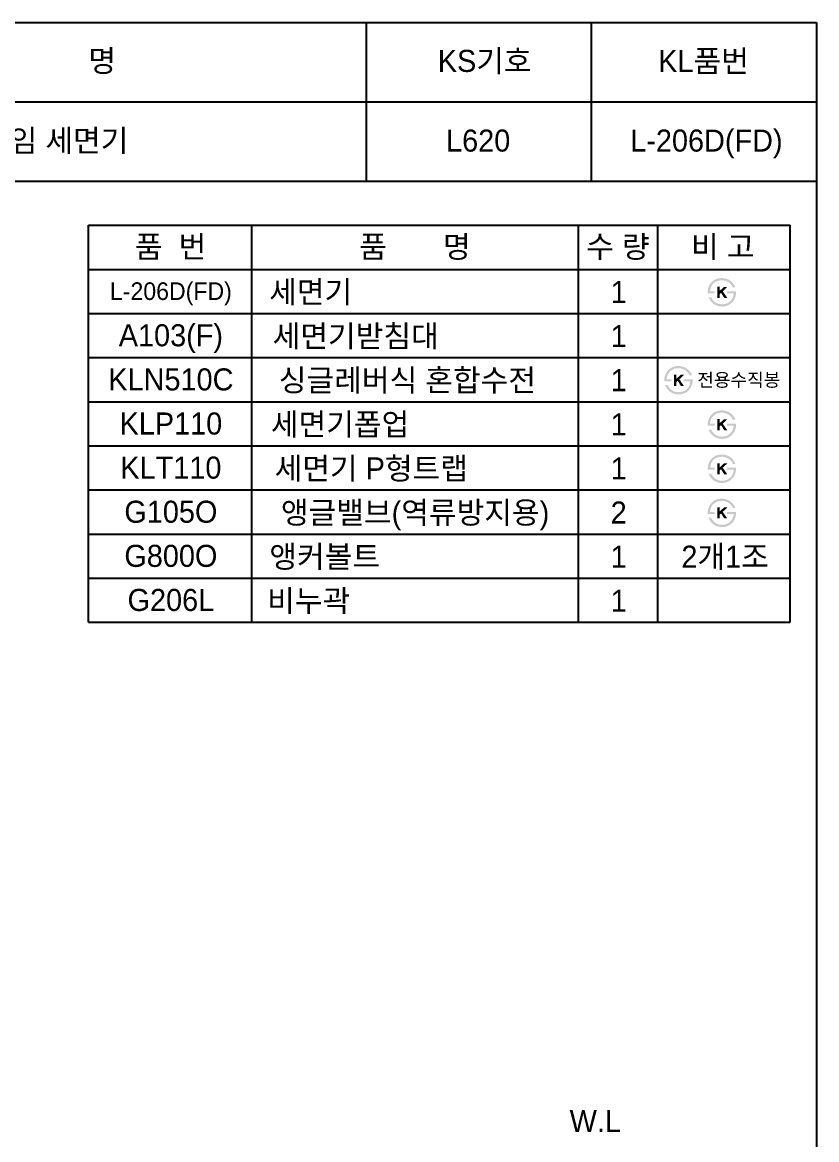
# Model space of a CAD drawing. Header units: millimetres. Extents: x 0 to 5831, y -67 to 2530.
# Drawn here: x 2931 to 3831, y 1264 to 2530 of the extents above; entities that cross this region are included whole.
import ezdxf
from ezdxf.enums import TextEntityAlignment as Align

# ---------------------------------------------------------------- set-up
doc = ezdxf.new("R2010")
doc.units = ezdxf.units.MM
doc.layers.add('TEXT', color=7, linetype='Continuous')
doc.layers.add('도각라인', color=255, linetype='Continuous')
doc.styles.add('타이틀', font='H2GTRM.TTF', dxfattribs={"height": 25})

msp = doc.modelspace()

# ---------------------------------------------------------------- hatches: boundary and pattern name
at = {"layer": 'TEXT'}
for points in [[(3707.6, 2222.8), (3707.6, 2223.2), (3707.6, 2223.6), (3707.6, 2224), (3707.6, 2224.4), (3707.6, 2224.8), (3707.6, 2225.2), (3707.6, 2225.6), (3707.7, 2226), (3707.7, 2226.4), (3707.8, 2226.8), (3707.8, 2227.2), (3707.9, 2227.6), (3708, 2228), (3708.1, 2228.4), (3708.2, 2228.8), (3708.3, 2229.1), (3708.4, 2229.5), (3708.6, 2229.9), (3708.7, 2230.3), (3708.8, 2230.6), (3709, 2231), (3709.2, 2231.4), (3709.3, 2231.7), (3709.5, 2232.1), (3709.7, 2232.4), (3709.9, 2232.7), (3710.1, 2233.1), (3710.3, 2233.4), (3710.5, 2233.7), (3710.7, 2234), (3711, 2234.3), (3711.5, 2234.9), (3711.8, 2235.2), (3712, 2235.5), (3712.3, 2235.8), (3712.6, 2236.1), (3712.9, 2236.4), (3713.2, 2236.6), (3713.5, 2236.9), (3713.8, 2237.1), (3714.2, 2237.4), (3714.5, 2237.6), (3714.8, 2237.8), (3715.2, 2238), (3715.5, 2238.2), (3715.9, 2238.4), (3716.3, 2238.6), (3716.7, 2238.7), (3717.1, 2238.9), (3717.5, 2239.1), (3717.9, 2239.2), (3718.3, 2239.4), (3718.8, 2239.5), (3719.2, 2239.6), (3719.6, 2239.7), (3720.1, 2239.8), (3720.6, 2239.9), (3721, 2239.9), (3721.5, 2240), (3722, 2240), (3722.4, 2240.1), (3722.9, 2240.1), (3723.4, 2240.1), (3724.2, 2240.1), (3724.6, 2240.1), (3724.9, 2240), (3725.3, 2240), (3725.7, 2240), (3726, 2239.9), (3726.4, 2239.9), (3726.7, 2239.8), (3727.1, 2239.7), (3727.4, 2239.7), (3727.8, 2239.6), (3728.1, 2239.5), (3728.4, 2239.4), (3728.8, 2239.3), (3729.1, 2239.2), (3729.4, 2239.1), (3729.7, 2239), (3730, 2238.9), (3730.4, 2238.7), (3730.7, 2238.6), (3731, 2238.5), (3731.3, 2238.3), (3731.6, 2238.2), (3731.9, 2238), (3732.1, 2237.8), (3732.4, 2237.7), (3732.7, 2237.5), (3733, 2237.3), (3733.3, 2237.1), (3733.5, 2236.9), (3733.8, 2236.7), (3734.2, 2236.4), (3734.6, 2236), (3735, 2235.6), (3735.4, 2235.2), (3735.8, 2234.8), (3736.1, 2234.4), (3736.5, 2234), (3736.8, 2233.6), (3737.1, 2233.1), (3737.4, 2232.6), (3737.7, 2232.2), (3738, 2231.7), (3738.3, 2231.1), (3738.5, 2230.6), (3738.8, 2230.1), (3739, 2229.5), (3739, 2229.5), (3735.9, 2229.5), (3735.9, 2229.5), (3735.8, 2229.7), (3735.8, 2229.9), (3735.7, 2230.1), (3735.6, 2230.2), (3735.6, 2230.4), (3735.5, 2230.6), (3735.4, 2230.7), (3735.3, 2230.9), (3735.2, 2231.1), (3735.1, 2231.2), (3735, 2231.4), (3734.9, 2231.6), (3734.8, 2231.7), (3734.7, 2231.9), (3734.6, 2232.1), (3734.5, 2232.2), (3734.3, 2232.4), (3734.2, 2232.6), (3734, 2232.9), (3733.7, 2233.2), (3733.4, 2233.5), (3733.1, 2233.8), (3732.7, 2234.1), (3732.4, 2234.4), (3732, 2234.7), (3731.8, 2234.9), (3731.6, 2235.1), (3731.3, 2235.2), (3731.1, 2235.4), (3730.9, 2235.5), (3730.6, 2235.7), (3730.4, 2235.8), (3730.1, 2236), (3729.9, 2236.1), (3729.6, 2236.2), (3729.4, 2236.4), (3729.1, 2236.5), (3728.9, 2236.6), (3728.6, 2236.7), (3728.4, 2236.8), (3728.1, 2236.9), (3727.9, 2237), (3727.6, 2237), (3727.3, 2237.1), (3727.1, 2237.2), (3726.8, 2237.3), (3726.5, 2237.3), (3726.2, 2237.4), (3726, 2237.4), (3725.7, 2237.5), (3725.4, 2237.5), (3725.1, 2237.5), (3724.9, 2237.6), (3724.6, 2237.6), (3724.3, 2237.6), (3724, 2237.6), (3723.7, 2237.6), (3723.4, 2237.6), (3723, 2237.6), (3722.7, 2237.6), (3722.3, 2237.5), (3722, 2237.5), (3721.7, 2237.5), (3721.3, 2237.4), (3721, 2237.4), (3720.7, 2237.3), (3720.4, 2237.3), (3720.1, 2237.2), (3719.8, 2237.1), (3719.5, 2237), (3719.2, 2237), (3718.9, 2236.9), (3718.6, 2236.8), (3718.3, 2236.7), (3718, 2236.5), (3717.7, 2236.4), (3717.5, 2236.3), (3717.2, 2236.2), (3716.9, 2236), (3716.6, 2235.9), (3716.4, 2235.7), (3716.1, 2235.6), (3715.9, 2235.4), (3715.6, 2235.2), (3715.4, 2235), (3715.1, 2234.9), (3714.9, 2234.7), (3714.7, 2234.5), (3714.4, 2234.3), (3714.2, 2234), (3714, 2233.8), (3713.7, 2233.6), (3713.5, 2233.4), (3713.3, 2233.1), (3713.1, 2232.9), (3712.9, 2232.6), (3712.8, 2232.4), (3712.6, 2232.1), (3712.4, 2231.9), (3712.2, 2231.6), (3712.1, 2231.4), (3711.9, 2231.1), (3711.8, 2230.8), (3711.6, 2230.5), (3711.5, 2230.3), (3711.4, 2230), (3711.3, 2229.7), (3711.2, 2229.4), (3711.1, 2229.1), (3711, 2228.8), (3710.9, 2228.5), (3710.8, 2228.2), (3710.7, 2227.8), (3710.6, 2227.5), (3710.6, 2227.2), (3710.5, 2226.9), (3710.5, 2226.5), (3710.4, 2226.2), (3710.4, 2225.8), (3710.4, 2225.5), (3710.3, 2225.1), (3710.3, 2225.1), (3715.5, 2225.1), (3715.5, 2225.1), (3715.5, 2225.1), (3715.5, 2222.8), (3715.5, 2222.8), (3715.5, 2222.8), (3707.6, 2222.8)], [(3721.3, 2225.8), (3726.1, 2230.2), (3730, 2230.2), (3724.6, 2225.2), (3729.7, 2217.7), (3726.3, 2217.7), (3722.7, 2223.4), (3721.3, 2222.2), (3721.3, 2217.7), (3718.4, 2217.7), (3718.4, 2230.3), (3721.3, 2230.3)], [(3739.8, 2225.1), (3739.8, 2224.7), (3739.8, 2224.3), (3739.7, 2223.8), (3739.7, 2223.4), (3739.7, 2223), (3739.6, 2222.5), (3739.6, 2222.1), (3739.5, 2221.7), (3739.5, 2221.3), (3739.4, 2220.9), (3739.3, 2220.4), (3739.2, 2220), (3739.1, 2219.6), (3739, 2219.2), (3738.8, 2218.8), (3738.7, 2218.4), (3738.6, 2218), (3738.4, 2217.6), (3738.3, 2217.3), (3738.1, 2216.9), (3737.9, 2216.5), (3737.7, 2216.2), (3737.6, 2215.8), (3737.4, 2215.5), (3737.2, 2215.1), (3736.9, 2214.8), (3736.7, 2214.5), (3736.5, 2214.2), (3736.3, 2213.8), (3736, 2213.5), (3735.8, 2213.2), (3735.5, 2212.9), (3735.2, 2212.6), (3735, 2212.4), (3734.7, 2212.1), (3734.4, 2211.8), (3734.1, 2211.6), (3733.8, 2211.3), (3733.5, 2211.1), (3733.2, 2210.8), (3732.9, 2210.6), (3732.6, 2210.4), (3732.2, 2210.2), (3731.9, 2210), (3731.6, 2209.8), (3731.2, 2209.6), (3730.9, 2209.4), (3730.5, 2209.3), (3730.2, 2209.1), (3729.8, 2209), (3729.4, 2208.8), (3729, 2208.7), (3728.7, 2208.6), (3728.3, 2208.5), (3727.9, 2208.4), (3727.5, 2208.3), (3727.1, 2208.2), (3726.7, 2208.1), (3726.3, 2208.1), (3725.9, 2208), (3725.5, 2208), (3725.1, 2208), (3724.7, 2207.9), (3724.3, 2207.9), (3723.6, 2207.9), (3723, 2208), (3722.3, 2208), (3721.7, 2208.1), (3721.1, 2208.2), (3720.8, 2208.2), (3720.5, 2208.3), (3720.2, 2208.3), (3719.9, 2208.4), (3719.6, 2208.5), (3719.3, 2208.6), (3719, 2208.6), (3718.7, 2208.7), (3718.4, 2208.8), (3718.1, 2208.9), (3717.8, 2209), (3717.6, 2209.1), (3717.3, 2209.2), (3717, 2209.4), (3716.7, 2209.5), (3716.5, 2209.6), (3716.2, 2209.7), (3715.9, 2209.9), (3715.7, 2210), (3715.4, 2210.2), (3715.2, 2210.3), (3714.6, 2210.7), (3714.4, 2210.8), (3714.1, 2211), (3713.9, 2211.2), (3713.6, 2211.4), (3713.4, 2211.6), (3713.1, 2211.8), (3712.9, 2212), (3712.6, 2212.2), (3712.4, 2212.5), (3712.2, 2212.7), (3712, 2212.9), (3711.8, 2213.1), (3711.5, 2213.4), (3711.3, 2213.6), (3711.1, 2213.9), (3710.9, 2214.1), (3710.7, 2214.4), (3710.6, 2214.6), (3710.4, 2214.9), (3710.2, 2215.2), (3710, 2215.5), (3709.8, 2215.7), (3709.7, 2216), (3709.5, 2216.3), (3709.4, 2216.6), (3709.2, 2216.9), (3709, 2217.2), (3708.8, 2217.8), (3708.5, 2218.5), (3708.5, 2218.5), (3711.4, 2218.5), (3711.4, 2218.5), (3711.7, 2218.1), (3711.9, 2217.6), (3712.1, 2217.2), (3712.4, 2216.9), (3712.6, 2216.5), (3712.9, 2216.1), (3713.1, 2215.8), (3713.4, 2215.4), (3713.7, 2215.1), (3714, 2214.8), (3714.2, 2214.5), (3714.5, 2214.2), (3714.8, 2213.9), (3715.1, 2213.6), (3715.4, 2213.3), (3715.7, 2213.1), (3715.9, 2212.9), (3716.2, 2212.7), (3716.4, 2212.6), (3716.6, 2212.4), (3716.9, 2212.3), (3717.1, 2212.1), (3717.4, 2212), (3717.6, 2211.9), (3717.8, 2211.7), (3718.1, 2211.6), (3718.4, 2211.5), (3718.6, 2211.4), (3718.9, 2211.3), (3719.1, 2211.2), (3719.4, 2211.1), (3719.7, 2211), (3719.9, 2211), (3720.2, 2210.9), (3720.5, 2210.8), (3720.8, 2210.8), (3721, 2210.7), (3721.3, 2210.7), (3721.6, 2210.6), (3721.9, 2210.6), (3722.2, 2210.6), (3722.5, 2210.5), (3722.8, 2210.5), (3723.1, 2210.5), (3723.4, 2210.5), (3723.7, 2210.5), (3724, 2210.5), (3724.9, 2210.5), (3725.1, 2210.6), (3725.4, 2210.6), (3725.7, 2210.6), (3726, 2210.6), (3726.2, 2210.7), (3726.5, 2210.7), (3726.7, 2210.8), (3727, 2210.8), (3727.3, 2210.9), (3727.5, 2210.9), (3727.8, 2211), (3728, 2211.1), (3728.3, 2211.2), (3728.5, 2211.2), (3728.8, 2211.3), (3729, 2211.4), (3729.3, 2211.5), (3729.5, 2211.6), (3729.8, 2211.8), (3730, 2211.9), (3730.2, 2212), (3730.5, 2212.1), (3730.7, 2212.3), (3730.9, 2212.4), (3731.2, 2212.6), (3731.4, 2212.7), (3731.6, 2212.9), (3731.9, 2213), (3732.1, 2213.2), (3732.3, 2213.4), (3732.6, 2213.6), (3732.8, 2213.8), (3733.1, 2214), (3733.3, 2214.3), (3733.5, 2214.5), (3733.7, 2214.8), (3734, 2215), (3734.2, 2215.3), (3734.4, 2215.5), (3734.5, 2215.8), (3734.7, 2216), (3734.9, 2216.3), (3735.1, 2216.6), (3735.2, 2216.9), (3735.4, 2217.2), (3735.5, 2217.4), (3735.7, 2217.7), (3735.8, 2218), (3736, 2218.3), (3736.1, 2218.7), (3736.2, 2219), (3736.3, 2219.3), (3736.4, 2219.6), (3736.5, 2220), (3736.6, 2220.3), (3736.6, 2220.6), (3736.7, 2221), (3736.8, 2221.3), (3736.8, 2221.7), (3736.9, 2222.1), (3736.9, 2222.4), (3737, 2222.8), (3737, 2222.8), (3729.5, 2222.8), (3729.5, 2222.8), (3729.5, 2222.8), (3729.5, 2225.1), (3729.5, 2225.1), (3729.5, 2225.1), (3739.8, 2225.1)], [(3658.4, 2123.1), (3658.4, 2123.5), (3658.4, 2123.9), (3658.4, 2124.3), (3658.4, 2124.7), (3658.4, 2125.1), (3658.4, 2125.5), (3658.5, 2125.9), (3658.5, 2126.3), (3658.6, 2126.7), (3658.6, 2127.1), (3658.7, 2127.5), (3658.8, 2127.9), (3658.9, 2128.3), (3658.9, 2128.7), (3659, 2129.1), (3659.2, 2129.5), (3659.3, 2129.8), (3659.4, 2130.2), (3659.5, 2130.6), (3659.7, 2131), (3659.8, 2131.3), (3660, 2131.7), (3660.2, 2132), (3660.4, 2132.4), (3660.5, 2132.7), (3660.7, 2133.1), (3660.9, 2133.4), (3661.1, 2133.7), (3661.4, 2134), (3661.6, 2134.3), (3661.8, 2134.6), (3662.3, 2135.3), (3662.6, 2135.6), (3662.9, 2135.9), (3663.2, 2136.1), (3663.5, 2136.4), (3663.8, 2136.7), (3664.1, 2137), (3664.4, 2137.2), (3664.7, 2137.4), (3665, 2137.7), (3665.3, 2137.9), (3665.7, 2138.1), (3666, 2138.3), (3666.4, 2138.5), (3666.7, 2138.7), (3667.1, 2138.9), (3667.5, 2139.1), (3667.9, 2139.2), (3668.3, 2139.4), (3668.8, 2139.5), (3669.2, 2139.7), (3669.6, 2139.8), (3670.1, 2139.9), (3670.5, 2140), (3670.9, 2140.1), (3671.4, 2140.2), (3671.9, 2140.3), (3672.3, 2140.3), (3672.8, 2140.4), (3673.3, 2140.4), (3673.8, 2140.4), (3674.3, 2140.4), (3675, 2140.4), (3675.4, 2140.4), (3675.8, 2140.4), (3676.2, 2140.3), (3676.5, 2140.3), (3676.9, 2140.2), (3677.2, 2140.2), (3677.6, 2140.1), (3677.9, 2140.1), (3678.3, 2140), (3678.6, 2139.9), (3679, 2139.8), (3679.3, 2139.7), (3679.6, 2139.6), (3679.9, 2139.5), (3680.3, 2139.4), (3680.6, 2139.3), (3680.9, 2139.2), (3681.2, 2139.1), (3681.5, 2138.9), (3681.8, 2138.8), (3682.1, 2138.6), (3682.4, 2138.5), (3682.7, 2138.3), (3683, 2138.2), (3683.3, 2138), (3683.6, 2137.8), (3683.8, 2137.6), (3684.1, 2137.4), (3684.4, 2137.2), (3684.6, 2137), (3685.1, 2136.7), (3685.5, 2136.3), (3685.9, 2135.9), (3686.2, 2135.6), (3686.6, 2135.2), (3687, 2134.7), (3687.3, 2134.3), (3687.7, 2133.9), (3688, 2133.4), (3688.3, 2133), (3688.6, 2132.5), (3688.9, 2132), (3689.1, 2131.5), (3689.4, 2130.9), (3689.6, 2130.4), (3689.9, 2129.9), (3689.9, 2129.9), (3686.8, 2129.9), (3686.8, 2129.9), (3686.7, 2130), (3686.6, 2130.2), (3686.6, 2130.4), (3686.5, 2130.5), (3686.4, 2130.7), (3686.3, 2130.9), (3686.2, 2131.1), (3686.2, 2131.2), (3686.1, 2131.4), (3686, 2131.6), (3685.9, 2131.7), (3685.8, 2131.9), (3685.7, 2132.1), (3685.6, 2132.2), (3685.4, 2132.4), (3685.3, 2132.6), (3685.2, 2132.7), (3685.1, 2132.9), (3684.8, 2133.2), (3684.5, 2133.5), (3684.2, 2133.8), (3683.9, 2134.1), (3683.6, 2134.4), (3683.2, 2134.7), (3682.9, 2135), (3682.7, 2135.2), (3682.4, 2135.4), (3682.2, 2135.5), (3682, 2135.7), (3681.7, 2135.9), (3681.5, 2136), (3681.2, 2136.2), (3681, 2136.3), (3680.7, 2136.4), (3680.5, 2136.6), (3680.2, 2136.7), (3680, 2136.8), (3679.7, 2136.9), (3679.5, 2137), (3679.2, 2137.1), (3679, 2137.2), (3678.7, 2137.3), (3678.4, 2137.4), (3678.2, 2137.4), (3677.9, 2137.5), (3677.6, 2137.6), (3677.4, 2137.6), (3677.1, 2137.7), (3676.8, 2137.7), (3676.5, 2137.8), (3676.3, 2137.8), (3676, 2137.8), (3675.7, 2137.9), (3675.4, 2137.9), (3675.1, 2137.9), (3674.8, 2137.9), (3674.6, 2137.9), (3674.2, 2137.9), (3673.9, 2137.9), (3673.5, 2137.9), (3673.2, 2137.9), (3672.9, 2137.8), (3672.5, 2137.8), (3672.2, 2137.8), (3671.9, 2137.7), (3671.6, 2137.7), (3671.2, 2137.6), (3670.9, 2137.5), (3670.6, 2137.4), (3670.3, 2137.4), (3670, 2137.3), (3669.7, 2137.2), (3669.4, 2137.1), (3669.1, 2137), (3668.9, 2136.9), (3668.6, 2136.7), (3668.3, 2136.6), (3668, 2136.5), (3667.8, 2136.3), (3667.5, 2136.2), (3667.2, 2136), (3667, 2135.9), (3666.7, 2135.7), (3666.5, 2135.5), (3666.2, 2135.4), (3666, 2135.2), (3665.7, 2135), (3665.5, 2134.8), (3665.3, 2134.6), (3665, 2134.4), (3664.8, 2134.1), (3664.6, 2133.9), (3664.4, 2133.7), (3664.2, 2133.4), (3664, 2133.2), (3663.8, 2133), (3663.6, 2132.7), (3663.4, 2132.5), (3663.3, 2132.2), (3663.1, 2131.9), (3662.9, 2131.7), (3662.8, 2131.4), (3662.6, 2131.1), (3662.5, 2130.9), (3662.4, 2130.6), (3662.2, 2130.3), (3662.1, 2130), (3662, 2129.7), (3661.9, 2129.4), (3661.8, 2129.1), (3661.7, 2128.8), (3661.6, 2128.5), (3661.6, 2128.2), (3661.5, 2127.8), (3661.4, 2127.5), (3661.4, 2127.2), (3661.3, 2126.8), (3661.3, 2126.5), (3661.2, 2126.2), (3661.2, 2125.8), (3661.2, 2125.5), (3661.2, 2125.5), (3666.4, 2125.5), (3666.4, 2125.5), (3666.4, 2125.5), (3666.4, 2123.1), (3666.4, 2123.1), (3666.4, 2123.1), (3658.4, 2123.1)], [(3672.2, 2126.1), (3677, 2130.5), (3680.9, 2130.5), (3675.5, 2125.5), (3680.5, 2118), (3677.1, 2118), (3673.6, 2123.7), (3672.2, 2122.5), (3672.2, 2118), (3669.2, 2118), (3669.2, 2130.6), (3672.2, 2130.6)], [(3690.6, 2125.5), (3690.6, 2125), (3690.6, 2124.6), (3690.6, 2124.1), (3690.6, 2123.7), (3690.5, 2123.3), (3690.5, 2122.9), (3690.4, 2122.4), (3690.4, 2122), (3690.3, 2121.6), (3690.2, 2121.2), (3690.1, 2120.8), (3690, 2120.4), (3689.9, 2119.9), (3689.8, 2119.5), (3689.7, 2119.1), (3689.6, 2118.7), (3689.4, 2118.3), (3689.3, 2118), (3689.1, 2117.6), (3688.9, 2117.2), (3688.8, 2116.9), (3688.6, 2116.5), (3688.4, 2116.2), (3688.2, 2115.8), (3688, 2115.5), (3687.8, 2115.1), (3687.6, 2114.8), (3687.4, 2114.5), (3687.1, 2114.2), (3686.9, 2113.9), (3686.6, 2113.6), (3686.4, 2113.3), (3686.1, 2113), (3685.8, 2112.7), (3685.5, 2112.4), (3685.3, 2112.1), (3685, 2111.9), (3684.7, 2111.6), (3684.4, 2111.4), (3684.1, 2111.2), (3683.7, 2110.9), (3683.4, 2110.7), (3683.1, 2110.5), (3682.8, 2110.3), (3682.4, 2110.1), (3682.1, 2109.9), (3681.7, 2109.8), (3681.4, 2109.6), (3681, 2109.4), (3680.6, 2109.3), (3680.3, 2109.1), (3679.9, 2109), (3679.5, 2108.9), (3679.1, 2108.8), (3678.8, 2108.7), (3678.4, 2108.6), (3678, 2108.5), (3677.6, 2108.4), (3677.2, 2108.4), (3676.8, 2108.3), (3676.4, 2108.3), (3676, 2108.3), (3675.6, 2108.3), (3675.2, 2108.3), (3674.5, 2108.3), (3673.8, 2108.3), (3673.2, 2108.3), (3672.6, 2108.4), (3671.9, 2108.5), (3671.6, 2108.5), (3671.3, 2108.6), (3671, 2108.7), (3670.7, 2108.7), (3670.4, 2108.8), (3670.1, 2108.9), (3669.8, 2109), (3669.5, 2109), (3669.3, 2109.1), (3669, 2109.2), (3668.7, 2109.3), (3668.4, 2109.4), (3668.1, 2109.6), (3667.9, 2109.7), (3667.6, 2109.8), (3667.3, 2109.9), (3667, 2110.1), (3666.8, 2110.2), (3666.5, 2110.4), (3666.3, 2110.5), (3666, 2110.7), (3665.5, 2111), (3665.2, 2111.2), (3665, 2111.4), (3664.7, 2111.5), (3664.5, 2111.7), (3664.2, 2111.9), (3664, 2112.1), (3663.7, 2112.3), (3663.5, 2112.6), (3663.3, 2112.8), (3663, 2113), (3662.8, 2113.2), (3662.6, 2113.5), (3662.4, 2113.7), (3662.2, 2113.9), (3662, 2114.2), (3661.8, 2114.4), (3661.6, 2114.7), (3661.4, 2115), (3661.2, 2115.2), (3661, 2115.5), (3660.9, 2115.8), (3660.7, 2116.1), (3660.5, 2116.3), (3660.4, 2116.6), (3660.2, 2116.9), (3660, 2117.2), (3659.9, 2117.5), (3659.6, 2118.2), (3659.3, 2118.8), (3659.3, 2118.8), (3662.3, 2118.8), (3662.3, 2118.8), (3662.5, 2118.4), (3662.8, 2118), (3663, 2117.6), (3663.2, 2117.2), (3663.5, 2116.8), (3663.7, 2116.4), (3664, 2116.1), (3664.3, 2115.7), (3664.5, 2115.4), (3664.8, 2115.1), (3665.1, 2114.8), (3665.4, 2114.5), (3665.7, 2114.2), (3666, 2113.9), (3666.3, 2113.7), (3666.6, 2113.4), (3666.8, 2113.2), (3667, 2113.1), (3667.2, 2112.9), (3667.5, 2112.7), (3667.7, 2112.6), (3668, 2112.5), (3668.2, 2112.3), (3668.4, 2112.2), (3668.7, 2112.1), (3668.9, 2111.9), (3669.2, 2111.8), (3669.5, 2111.7), (3669.7, 2111.6), (3670, 2111.5), (3670.2, 2111.4), (3670.5, 2111.4), (3670.8, 2111.3), (3671.1, 2111.2), (3671.3, 2111.1), (3671.6, 2111.1), (3671.9, 2111), (3672.2, 2111), (3672.5, 2110.9), (3672.8, 2110.9), (3673.1, 2110.9), (3673.3, 2110.9), (3673.6, 2110.8), (3673.9, 2110.8), (3674.2, 2110.8), (3674.6, 2110.8), (3674.9, 2110.8), (3675.7, 2110.9), (3676, 2110.9), (3676.3, 2110.9), (3676.5, 2110.9), (3676.8, 2111), (3677.1, 2111), (3677.3, 2111), (3677.6, 2111.1), (3677.9, 2111.1), (3678.1, 2111.2), (3678.4, 2111.3), (3678.6, 2111.3), (3678.9, 2111.4), (3679.1, 2111.5), (3679.4, 2111.6), (3679.6, 2111.7), (3679.9, 2111.8), (3680.1, 2111.9), (3680.4, 2112), (3680.6, 2112.1), (3680.9, 2112.2), (3681.1, 2112.3), (3681.3, 2112.5), (3681.6, 2112.6), (3681.8, 2112.7), (3682, 2112.9), (3682.3, 2113), (3682.5, 2113.2), (3682.7, 2113.4), (3682.9, 2113.5), (3683.2, 2113.7), (3683.4, 2113.9), (3683.7, 2114.1), (3683.9, 2114.4), (3684.1, 2114.6), (3684.4, 2114.8), (3684.6, 2115.1), (3684.8, 2115.3), (3685, 2115.6), (3685.2, 2115.8), (3685.4, 2116.1), (3685.6, 2116.4), (3685.8, 2116.6), (3685.9, 2116.9), (3686.1, 2117.2), (3686.2, 2117.5), (3686.4, 2117.8), (3686.5, 2118.1), (3686.7, 2118.4), (3686.8, 2118.7), (3686.9, 2119), (3687, 2119.3), (3687.1, 2119.6), (3687.2, 2119.9), (3687.3, 2120.3), (3687.4, 2120.6), (3687.5, 2121), (3687.6, 2121.3), (3687.6, 2121.7), (3687.7, 2122), (3687.7, 2122.4), (3687.8, 2122.7), (3687.8, 2123.1), (3687.8, 2123.1), (3680.4, 2123.1), (3680.4, 2123.1), (3680.4, 2123.1), (3680.4, 2125.5), (3680.4, 2125.5), (3680.4, 2125.5), (3690.6, 2125.5)], [(3707.6, 2072.8), (3707.6, 2073.2), (3707.6, 2073.6), (3707.6, 2074), (3707.6, 2074.4), (3707.6, 2074.8), (3707.6, 2075.2), (3707.6, 2075.6), (3707.7, 2076), (3707.7, 2076.4), (3707.8, 2076.8), (3707.8, 2077.2), (3707.9, 2077.6), (3708, 2078), (3708.1, 2078.4), (3708.2, 2078.8), (3708.3, 2079.1), (3708.4, 2079.5), (3708.6, 2079.9), (3708.7, 2080.3), (3708.8, 2080.6), (3709, 2081), (3709.2, 2081.4), (3709.3, 2081.7), (3709.5, 2082.1), (3709.7, 2082.4), (3709.9, 2082.7), (3710.1, 2083.1), (3710.3, 2083.4), (3710.5, 2083.7), (3710.7, 2084), (3711, 2084.3), (3711.5, 2084.9), (3711.8, 2085.2), (3712, 2085.5), (3712.3, 2085.8), (3712.6, 2086.1), (3712.9, 2086.4), (3713.2, 2086.6), (3713.5, 2086.9), (3713.8, 2087.1), (3714.2, 2087.4), (3714.5, 2087.6), (3714.8, 2087.8), (3715.2, 2088), (3715.5, 2088.2), (3715.9, 2088.4), (3716.3, 2088.6), (3716.7, 2088.7), (3717.1, 2088.9), (3717.5, 2089.1), (3717.9, 2089.2), (3718.3, 2089.4), (3718.8, 2089.5), (3719.2, 2089.6), (3719.6, 2089.7), (3720.1, 2089.8), (3720.6, 2089.9), (3721, 2089.9), (3721.5, 2090), (3722, 2090), (3722.4, 2090.1), (3722.9, 2090.1), (3723.4, 2090.1), (3724.2, 2090.1), (3724.6, 2090.1), (3724.9, 2090), (3725.3, 2090), (3725.7, 2090), (3726, 2089.9), (3726.4, 2089.9), (3726.7, 2089.8), (3727.1, 2089.7), (3727.4, 2089.7), (3727.8, 2089.6), (3728.1, 2089.5), (3728.4, 2089.4), (3728.8, 2089.3), (3729.1, 2089.2), (3729.4, 2089.1), (3729.7, 2089), (3730, 2088.9), (3730.4, 2088.7), (3730.7, 2088.6), (3731, 2088.5), (3731.3, 2088.3), (3731.6, 2088.2), (3731.9, 2088), (3732.1, 2087.8), (3732.4, 2087.7), (3732.7, 2087.5), (3733, 2087.3), (3733.3, 2087.1), (3733.5, 2086.9), (3733.8, 2086.7), (3734.2, 2086.4), (3734.6, 2086), (3735, 2085.6), (3735.4, 2085.2), (3735.8, 2084.8), (3736.1, 2084.4), (3736.5, 2084), (3736.8, 2083.6), (3737.1, 2083.1), (3737.4, 2082.6), (3737.7, 2082.2), (3738, 2081.7), (3738.3, 2081.1), (3738.5, 2080.6), (3738.8, 2080.1), (3739, 2079.5), (3739, 2079.5), (3735.9, 2079.5), (3735.9, 2079.5), (3735.8, 2079.7), (3735.8, 2079.9), (3735.7, 2080.1), (3735.6, 2080.2), (3735.6, 2080.4), (3735.5, 2080.6), (3735.4, 2080.7), (3735.3, 2080.9), (3735.2, 2081.1), (3735.1, 2081.2), (3735, 2081.4), (3734.9, 2081.6), (3734.8, 2081.7), (3734.7, 2081.9), (3734.6, 2082.1), (3734.5, 2082.2), (3734.3, 2082.4), (3734.2, 2082.6), (3734, 2082.9), (3733.7, 2083.2), (3733.4, 2083.5), (3733.1, 2083.8), (3732.7, 2084.1), (3732.4, 2084.4), (3732, 2084.7), (3731.8, 2084.9), (3731.6, 2085.1), (3731.3, 2085.2), (3731.1, 2085.4), (3730.9, 2085.5), (3730.6, 2085.7), (3730.4, 2085.8), (3730.1, 2086), (3729.9, 2086.1), (3729.6, 2086.2), (3729.4, 2086.4), (3729.1, 2086.5), (3728.9, 2086.6), (3728.6, 2086.7), (3728.4, 2086.8), (3728.1, 2086.9), (3727.9, 2087), (3727.6, 2087), (3727.3, 2087.1), (3727.1, 2087.2), (3726.8, 2087.3), (3726.5, 2087.3), (3726.2, 2087.4), (3726, 2087.4), (3725.7, 2087.5), (3725.4, 2087.5), (3725.1, 2087.5), (3724.9, 2087.6), (3724.6, 2087.6), (3724.3, 2087.6), (3724, 2087.6), (3723.7, 2087.6), (3723.4, 2087.6), (3723, 2087.6), (3722.7, 2087.6), (3722.3, 2087.5), (3722, 2087.5), (3721.7, 2087.5), (3721.3, 2087.4), (3721, 2087.4), (3720.7, 2087.3), (3720.4, 2087.3), (3720.1, 2087.2), (3719.8, 2087.1), (3719.5, 2087), (3719.2, 2087), (3718.9, 2086.9), (3718.6, 2086.8), (3718.3, 2086.7), (3718, 2086.5), (3717.7, 2086.4), (3717.5, 2086.3), (3717.2, 2086.2), (3716.9, 2086), (3716.6, 2085.9), (3716.4, 2085.7), (3716.1, 2085.6), (3715.9, 2085.4), (3715.6, 2085.2), (3715.4, 2085), (3715.1, 2084.9), (3714.9, 2084.7), (3714.7, 2084.5), (3714.4, 2084.3), (3714.2, 2084), (3714, 2083.8), (3713.7, 2083.6), (3713.5, 2083.4), (3713.3, 2083.1), (3713.1, 2082.9), (3712.9, 2082.6), (3712.8, 2082.4), (3712.6, 2082.1), (3712.4, 2081.9), (3712.2, 2081.6), (3712.1, 2081.4), (3711.9, 2081.1), (3711.8, 2080.8), (3711.6, 2080.5), (3711.5, 2080.3), (3711.4, 2080), (3711.3, 2079.7), (3711.2, 2079.4), (3711.1, 2079.1), (3711, 2078.8), (3710.9, 2078.5), (3710.8, 2078.2), (3710.7, 2077.8), (3710.6, 2077.5), (3710.6, 2077.2), (3710.5, 2076.9), (3710.5, 2076.5), (3710.4, 2076.2), (3710.4, 2075.8), (3710.4, 2075.5), (3710.3, 2075.1), (3710.3, 2075.1), (3715.5, 2075.1), (3715.5, 2075.1), (3715.5, 2075.1), (3715.5, 2072.8), (3715.5, 2072.8), (3715.5, 2072.8), (3707.6, 2072.8)], [(3721.3, 2075.8), (3726.1, 2080.2), (3730, 2080.2), (3724.6, 2075.2), (3729.7, 2067.7), (3726.3, 2067.7), (3722.7, 2073.4), (3721.3, 2072.2), (3721.3, 2067.7), (3718.4, 2067.7), (3718.4, 2080.3), (3721.3, 2080.3)], [(3739.8, 2075.1), (3739.8, 2074.7), (3739.8, 2074.3), (3739.7, 2073.8), (3739.7, 2073.4), (3739.7, 2073), (3739.6, 2072.5), (3739.6, 2072.1), (3739.5, 2071.7), (3739.5, 2071.3), (3739.4, 2070.9), (3739.3, 2070.4), (3739.2, 2070), (3739.1, 2069.6), (3739, 2069.2), (3738.8, 2068.8), (3738.7, 2068.4), (3738.6, 2068), (3738.4, 2067.6), (3738.3, 2067.3), (3738.1, 2066.9), (3737.9, 2066.5), (3737.7, 2066.2), (3737.6, 2065.8), (3737.4, 2065.5), (3737.2, 2065.1), (3736.9, 2064.8), (3736.7, 2064.5), (3736.5, 2064.2), (3736.3, 2063.8), (3736, 2063.5), (3735.8, 2063.2), (3735.5, 2062.9), (3735.2, 2062.6), (3735, 2062.4), (3734.7, 2062.1), (3734.4, 2061.8), (3734.1, 2061.6), (3733.8, 2061.3), (3733.5, 2061.1), (3733.2, 2060.8), (3732.9, 2060.6), (3732.6, 2060.4), (3732.2, 2060.2), (3731.9, 2060), (3731.6, 2059.8), (3731.2, 2059.6), (3730.9, 2059.4), (3730.5, 2059.3), (3730.2, 2059.1), (3729.8, 2059), (3729.4, 2058.8), (3729, 2058.7), (3728.7, 2058.6), (3728.3, 2058.5), (3727.9, 2058.4), (3727.5, 2058.3), (3727.1, 2058.2), (3726.7, 2058.1), (3726.3, 2058.1), (3725.9, 2058), (3725.5, 2058), (3725.1, 2058), (3724.7, 2057.9), (3724.3, 2057.9), (3723.6, 2057.9), (3723, 2058), (3722.3, 2058), (3721.7, 2058.1), (3721.1, 2058.2), (3720.8, 2058.2), (3720.5, 2058.3), (3720.2, 2058.3), (3719.9, 2058.4), (3719.6, 2058.5), (3719.3, 2058.6), (3719, 2058.6), (3718.7, 2058.7), (3718.4, 2058.8), (3718.1, 2058.9), (3717.8, 2059), (3717.6, 2059.1), (3717.3, 2059.2), (3717, 2059.4), (3716.7, 2059.5), (3716.5, 2059.6), (3716.2, 2059.7), (3715.9, 2059.9), (3715.7, 2060), (3715.4, 2060.2), (3715.2, 2060.3), (3714.6, 2060.7), (3714.4, 2060.8), (3714.1, 2061), (3713.9, 2061.2), (3713.6, 2061.4), (3713.4, 2061.6), (3713.1, 2061.8), (3712.9, 2062), (3712.6, 2062.2), (3712.4, 2062.5), (3712.2, 2062.7), (3712, 2062.9), (3711.8, 2063.1), (3711.5, 2063.4), (3711.3, 2063.6), (3711.1, 2063.9), (3710.9, 2064.1), (3710.7, 2064.4), (3710.6, 2064.6), (3710.4, 2064.9), (3710.2, 2065.2), (3710, 2065.5), (3709.8, 2065.7), (3709.7, 2066), (3709.5, 2066.3), (3709.4, 2066.6), (3709.2, 2066.9), (3709, 2067.2), (3708.8, 2067.8), (3708.5, 2068.5), (3708.5, 2068.5), (3711.4, 2068.5), (3711.4, 2068.5), (3711.7, 2068.1), (3711.9, 2067.6), (3712.1, 2067.2), (3712.4, 2066.9), (3712.6, 2066.5), (3712.9, 2066.1), (3713.1, 2065.8), (3713.4, 2065.4), (3713.7, 2065.1), (3714, 2064.8), (3714.2, 2064.5), (3714.5, 2064.2), (3714.8, 2063.9), (3715.1, 2063.6), (3715.4, 2063.3), (3715.7, 2063.1), (3715.9, 2062.9), (3716.2, 2062.7), (3716.4, 2062.6), (3716.6, 2062.4), (3716.9, 2062.3), (3717.1, 2062.1), (3717.4, 2062), (3717.6, 2061.9), (3717.8, 2061.7), (3718.1, 2061.6), (3718.4, 2061.5), (3718.6, 2061.4), (3718.9, 2061.3), (3719.1, 2061.2), (3719.4, 2061.1), (3719.7, 2061), (3719.9, 2061), (3720.2, 2060.9), (3720.5, 2060.8), (3720.8, 2060.8), (3721, 2060.7), (3721.3, 2060.7), (3721.6, 2060.6), (3721.9, 2060.6), (3722.2, 2060.6), (3722.5, 2060.5), (3722.8, 2060.5), (3723.1, 2060.5), (3723.4, 2060.5), (3723.7, 2060.5), (3724, 2060.5), (3724.9, 2060.5), (3725.1, 2060.6), (3725.4, 2060.6), (3725.7, 2060.6), (3726, 2060.6), (3726.2, 2060.7), (3726.5, 2060.7), (3726.7, 2060.8), (3727, 2060.8), (3727.3, 2060.9), (3727.5, 2060.9), (3727.8, 2061), (3728, 2061.1), (3728.3, 2061.2), (3728.5, 2061.2), (3728.8, 2061.3), (3729, 2061.4), (3729.3, 2061.5), (3729.5, 2061.6), (3729.8, 2061.8), (3730, 2061.9), (3730.2, 2062), (3730.5, 2062.1), (3730.7, 2062.3), (3730.9, 2062.4), (3731.2, 2062.6), (3731.4, 2062.7), (3731.6, 2062.9), (3731.9, 2063), (3732.1, 2063.2), (3732.3, 2063.4), (3732.6, 2063.6), (3732.8, 2063.8), (3733.1, 2064), (3733.3, 2064.3), (3733.5, 2064.5), (3733.7, 2064.8), (3734, 2065), (3734.2, 2065.3), (3734.4, 2065.5), (3734.5, 2065.8), (3734.7, 2066), (3734.9, 2066.3), (3735.1, 2066.6), (3735.2, 2066.9), (3735.4, 2067.2), (3735.5, 2067.4), (3735.7, 2067.7), (3735.8, 2068), (3736, 2068.3), (3736.1, 2068.7), (3736.2, 2069), (3736.3, 2069.3), (3736.4, 2069.6), (3736.5, 2070), (3736.6, 2070.3), (3736.6, 2070.6), (3736.7, 2071), (3736.8, 2071.3), (3736.8, 2071.7), (3736.9, 2072.1), (3736.9, 2072.4), (3737, 2072.8), (3737, 2072.8), (3729.5, 2072.8), (3729.5, 2072.8), (3729.5, 2072.8), (3729.5, 2075.1), (3729.5, 2075.1), (3729.5, 2075.1), (3739.8, 2075.1)], [(3707.6, 2022.8), (3707.6, 2023.2), (3707.6, 2023.6), (3707.6, 2024), (3707.6, 2024.4), (3707.6, 2024.8), (3707.6, 2025.2), (3707.6, 2025.6), (3707.7, 2026), (3707.7, 2026.4), (3707.8, 2026.8), (3707.8, 2027.2), (3707.9, 2027.6), (3708, 2028), (3708.1, 2028.4), (3708.2, 2028.8), (3708.3, 2029.1), (3708.4, 2029.5), (3708.6, 2029.9), (3708.7, 2030.3), (3708.8, 2030.6), (3709, 2031), (3709.2, 2031.4), (3709.3, 2031.7), (3709.5, 2032.1), (3709.7, 2032.4), (3709.9, 2032.7), (3710.1, 2033.1), (3710.3, 2033.4), (3710.5, 2033.7), (3710.7, 2034), (3711, 2034.3), (3711.5, 2034.9), (3711.8, 2035.2), (3712, 2035.5), (3712.3, 2035.8), (3712.6, 2036.1), (3712.9, 2036.4), (3713.2, 2036.6), (3713.5, 2036.9), (3713.8, 2037.1), (3714.2, 2037.4), (3714.5, 2037.6), (3714.8, 2037.8), (3715.2, 2038), (3715.5, 2038.2), (3715.9, 2038.4), (3716.3, 2038.6), (3716.7, 2038.7), (3717.1, 2038.9), (3717.5, 2039.1), (3717.9, 2039.2), (3718.3, 2039.4), (3718.8, 2039.5), (3719.2, 2039.6), (3719.6, 2039.7), (3720.1, 2039.8), (3720.6, 2039.9), (3721, 2039.9), (3721.5, 2040), (3722, 2040), (3722.4, 2040.1), (3722.9, 2040.1), (3723.4, 2040.1), (3724.2, 2040.1), (3724.6, 2040.1), (3724.9, 2040), (3725.3, 2040), (3725.7, 2040), (3726, 2039.9), (3726.4, 2039.9), (3726.7, 2039.8), (3727.1, 2039.7), (3727.4, 2039.7), (3727.8, 2039.6), (3728.1, 2039.5), (3728.4, 2039.4), (3728.8, 2039.3), (3729.1, 2039.2), (3729.4, 2039.1), (3729.7, 2039), (3730, 2038.9), (3730.4, 2038.7), (3730.7, 2038.6), (3731, 2038.5), (3731.3, 2038.3), (3731.6, 2038.2), (3731.9, 2038), (3732.1, 2037.8), (3732.4, 2037.7), (3732.7, 2037.5), (3733, 2037.3), (3733.3, 2037.1), (3733.5, 2036.9), (3733.8, 2036.7), (3734.2, 2036.4), (3734.6, 2036), (3735, 2035.6), (3735.4, 2035.2), (3735.8, 2034.8), (3736.1, 2034.4), (3736.5, 2034), (3736.8, 2033.6), (3737.1, 2033.1), (3737.4, 2032.6), (3737.7, 2032.2), (3738, 2031.7), (3738.3, 2031.1), (3738.5, 2030.6), (3738.8, 2030.1), (3739, 2029.5), (3739, 2029.5), (3735.9, 2029.5), (3735.9, 2029.5), (3735.8, 2029.7), (3735.8, 2029.9), (3735.7, 2030.1), (3735.6, 2030.2), (3735.6, 2030.4), (3735.5, 2030.6), (3735.4, 2030.7), (3735.3, 2030.9), (3735.2, 2031.1), (3735.1, 2031.2), (3735, 2031.4), (3734.9, 2031.6), (3734.8, 2031.7), (3734.7, 2031.9), (3734.6, 2032.1), (3734.5, 2032.2), (3734.3, 2032.4), (3734.2, 2032.6), (3734, 2032.9), (3733.7, 2033.2), (3733.4, 2033.5), (3733.1, 2033.8), (3732.7, 2034.1), (3732.4, 2034.4), (3732, 2034.7), (3731.8, 2034.9), (3731.6, 2035.1), (3731.3, 2035.2), (3731.1, 2035.4), (3730.9, 2035.5), (3730.6, 2035.7), (3730.4, 2035.8), (3730.1, 2036), (3729.9, 2036.1), (3729.6, 2036.2), (3729.4, 2036.4), (3729.1, 2036.5), (3728.9, 2036.6), (3728.6, 2036.7), (3728.4, 2036.8), (3728.1, 2036.9), (3727.9, 2037), (3727.6, 2037), (3727.3, 2037.1), (3727.1, 2037.2), (3726.8, 2037.3), (3726.5, 2037.3), (3726.2, 2037.4), (3726, 2037.4), (3725.7, 2037.5), (3725.4, 2037.5), (3725.1, 2037.5), (3724.9, 2037.6), (3724.6, 2037.6), (3724.3, 2037.6), (3724, 2037.6), (3723.7, 2037.6), (3723.4, 2037.6), (3723, 2037.6), (3722.7, 2037.6), (3722.3, 2037.5), (3722, 2037.5), (3721.7, 2037.5), (3721.3, 2037.4), (3721, 2037.4), (3720.7, 2037.3), (3720.4, 2037.3), (3720.1, 2037.2), (3719.8, 2037.1), (3719.5, 2037), (3719.2, 2037), (3718.9, 2036.9), (3718.6, 2036.8), (3718.3, 2036.7), (3718, 2036.5), (3717.7, 2036.4), (3717.5, 2036.3), (3717.2, 2036.2), (3716.9, 2036), (3716.6, 2035.9), (3716.4, 2035.7), (3716.1, 2035.6), (3715.9, 2035.4), (3715.6, 2035.2), (3715.4, 2035), (3715.1, 2034.9), (3714.9, 2034.7), (3714.7, 2034.5), (3714.4, 2034.3), (3714.2, 2034), (3714, 2033.8), (3713.7, 2033.6), (3713.5, 2033.4), (3713.3, 2033.1), (3713.1, 2032.9), (3712.9, 2032.6), (3712.8, 2032.4), (3712.6, 2032.1), (3712.4, 2031.9), (3712.2, 2031.6), (3712.1, 2031.4), (3711.9, 2031.1), (3711.8, 2030.8), (3711.6, 2030.5), (3711.5, 2030.3), (3711.4, 2030), (3711.3, 2029.7), (3711.2, 2029.4), (3711.1, 2029.1), (3711, 2028.8), (3710.9, 2028.5), (3710.8, 2028.2), (3710.7, 2027.8), (3710.6, 2027.5), (3710.6, 2027.2), (3710.5, 2026.9), (3710.5, 2026.5), (3710.4, 2026.2), (3710.4, 2025.8), (3710.4, 2025.5), (3710.3, 2025.1), (3710.3, 2025.1), (3715.5, 2025.1), (3715.5, 2025.1), (3715.5, 2025.1), (3715.5, 2022.8), (3715.5, 2022.8), (3715.5, 2022.8), (3707.6, 2022.8)], [(3721.3, 2025.8), (3726.1, 2030.2), (3730, 2030.2), (3724.6, 2025.2), (3729.7, 2017.7), (3726.3, 2017.7), (3722.7, 2023.4), (3721.3, 2022.2), (3721.3, 2017.7), (3718.4, 2017.7), (3718.4, 2030.3), (3721.3, 2030.3)], [(3739.8, 2025.1), (3739.8, 2024.7), (3739.8, 2024.3), (3739.7, 2023.8), (3739.7, 2023.4), (3739.7, 2023), (3739.6, 2022.5), (3739.6, 2022.1), (3739.5, 2021.7), (3739.5, 2021.3), (3739.4, 2020.9), (3739.3, 2020.4), (3739.2, 2020), (3739.1, 2019.6), (3739, 2019.2), (3738.8, 2018.8), (3738.7, 2018.4), (3738.6, 2018), (3738.4, 2017.6), (3738.3, 2017.3), (3738.1, 2016.9), (3737.9, 2016.5), (3737.7, 2016.2), (3737.6, 2015.8), (3737.4, 2015.5), (3737.2, 2015.1), (3736.9, 2014.8), (3736.7, 2014.5), (3736.5, 2014.2), (3736.3, 2013.8), (3736, 2013.5), (3735.8, 2013.2), (3735.5, 2012.9), (3735.2, 2012.6), (3735, 2012.4), (3734.7, 2012.1), (3734.4, 2011.8), (3734.1, 2011.6), (3733.8, 2011.3), (3733.5, 2011.1), (3733.2, 2010.8), (3732.9, 2010.6), (3732.6, 2010.4), (3732.2, 2010.2), (3731.9, 2010), (3731.6, 2009.8), (3731.2, 2009.6), (3730.9, 2009.4), (3730.5, 2009.3), (3730.2, 2009.1), (3729.8, 2009), (3729.4, 2008.8), (3729, 2008.7), (3728.7, 2008.6), (3728.3, 2008.5), (3727.9, 2008.4), (3727.5, 2008.3), (3727.1, 2008.2), (3726.7, 2008.1), (3726.3, 2008.1), (3725.9, 2008), (3725.5, 2008), (3725.1, 2008), (3724.7, 2007.9), (3724.3, 2007.9), (3723.6, 2007.9), (3723, 2008), (3722.3, 2008), (3721.7, 2008.1), (3721.1, 2008.2), (3720.8, 2008.2), (3720.5, 2008.3), (3720.2, 2008.3), (3719.9, 2008.4), (3719.6, 2008.5), (3719.3, 2008.6), (3719, 2008.6), (3718.7, 2008.7), (3718.4, 2008.8), (3718.1, 2008.9), (3717.8, 2009), (3717.6, 2009.1), (3717.3, 2009.2), (3717, 2009.4), (3716.7, 2009.5), (3716.5, 2009.6), (3716.2, 2009.7), (3715.9, 2009.9), (3715.7, 2010), (3715.4, 2010.2), (3715.2, 2010.3), (3714.6, 2010.7), (3714.4, 2010.8), (3714.1, 2011), (3713.9, 2011.2), (3713.6, 2011.4), (3713.4, 2011.6), (3713.1, 2011.8), (3712.9, 2012), (3712.6, 2012.2), (3712.4, 2012.5), (3712.2, 2012.7), (3712, 2012.9), (3711.8, 2013.1), (3711.5, 2013.4), (3711.3, 2013.6), (3711.1, 2013.9), (3710.9, 2014.1), (3710.7, 2014.4), (3710.6, 2014.6), (3710.4, 2014.9), (3710.2, 2015.2), (3710, 2015.5), (3709.8, 2015.7), (3709.7, 2016), (3709.5, 2016.3), (3709.4, 2016.6), (3709.2, 2016.9), (3709, 2017.2), (3708.8, 2017.8), (3708.5, 2018.5), (3708.5, 2018.5), (3711.4, 2018.5), (3711.4, 2018.5), (3711.7, 2018.1), (3711.9, 2017.6), (3712.1, 2017.2), (3712.4, 2016.9), (3712.6, 2016.5), (3712.9, 2016.1), (3713.1, 2015.8), (3713.4, 2015.4), (3713.7, 2015.1), (3714, 2014.8), (3714.2, 2014.5), (3714.5, 2014.2), (3714.8, 2013.9), (3715.1, 2013.6), (3715.4, 2013.3), (3715.7, 2013.1), (3715.9, 2012.9), (3716.2, 2012.7), (3716.4, 2012.6), (3716.6, 2012.4), (3716.9, 2012.3), (3717.1, 2012.1), (3717.4, 2012), (3717.6, 2011.9), (3717.8, 2011.7), (3718.1, 2011.6), (3718.4, 2011.5), (3718.6, 2011.4), (3718.9, 2011.3), (3719.1, 2011.2), (3719.4, 2011.1), (3719.7, 2011), (3719.9, 2011), (3720.2, 2010.9), (3720.5, 2010.8), (3720.8, 2010.8), (3721, 2010.7), (3721.3, 2010.7), (3721.6, 2010.6), (3721.9, 2010.6), (3722.2, 2010.6), (3722.5, 2010.5), (3722.8, 2010.5), (3723.1, 2010.5), (3723.4, 2010.5), (3723.7, 2010.5), (3724, 2010.5), (3724.9, 2010.5), (3725.1, 2010.6), (3725.4, 2010.6), (3725.7, 2010.6), (3726, 2010.6), (3726.2, 2010.7), (3726.5, 2010.7), (3726.7, 2010.8), (3727, 2010.8), (3727.3, 2010.9), (3727.5, 2010.9), (3727.8, 2011), (3728, 2011.1), (3728.3, 2011.2), (3728.5, 2011.2), (3728.8, 2011.3), (3729, 2011.4), (3729.3, 2011.5), (3729.5, 2011.6), (3729.8, 2011.8), (3730, 2011.9), (3730.2, 2012), (3730.5, 2012.1), (3730.7, 2012.3), (3730.9, 2012.4), (3731.2, 2012.6), (3731.4, 2012.7), (3731.6, 2012.9), (3731.9, 2013), (3732.1, 2013.2), (3732.3, 2013.4), (3732.6, 2013.6), (3732.8, 2013.8), (3733.1, 2014), (3733.3, 2014.3), (3733.5, 2014.5), (3733.7, 2014.8), (3734, 2015), (3734.2, 2015.3), (3734.4, 2015.5), (3734.5, 2015.8), (3734.7, 2016), (3734.9, 2016.3), (3735.1, 2016.6), (3735.2, 2016.9), (3735.4, 2017.2), (3735.5, 2017.4), (3735.7, 2017.7), (3735.8, 2018), (3736, 2018.3), (3736.1, 2018.7), (3736.2, 2019), (3736.3, 2019.3), (3736.4, 2019.6), (3736.5, 2020), (3736.6, 2020.3), (3736.6, 2020.6), (3736.7, 2021), (3736.8, 2021.3), (3736.8, 2021.7), (3736.9, 2022.1), (3736.9, 2022.4), (3737, 2022.8), (3737, 2022.8), (3729.5, 2022.8), (3729.5, 2022.8), (3729.5, 2022.8), (3729.5, 2025.1), (3729.5, 2025.1), (3729.5, 2025.1), (3739.8, 2025.1)], [(3707.6, 1972.8), (3707.6, 1973.2), (3707.6, 1973.6), (3707.6, 1974), (3707.6, 1974.4), (3707.6, 1974.8), (3707.6, 1975.2), (3707.6, 1975.6), (3707.7, 1976), (3707.7, 1976.4), (3707.8, 1976.8), (3707.8, 1977.2), (3707.9, 1977.6), (3708, 1978), (3708.1, 1978.4), (3708.2, 1978.8), (3708.3, 1979.1), (3708.4, 1979.5), (3708.6, 1979.9), (3708.7, 1980.3), (3708.8, 1980.6), (3709, 1981), (3709.2, 1981.4), (3709.3, 1981.7), (3709.5, 1982.1), (3709.7, 1982.4), (3709.9, 1982.7), (3710.1, 1983.1), (3710.3, 1983.4), (3710.5, 1983.7), (3710.7, 1984), (3711, 1984.3), (3711.5, 1984.9), (3711.8, 1985.2), (3712, 1985.5), (3712.3, 1985.8), (3712.6, 1986.1), (3712.9, 1986.4), (3713.2, 1986.6), (3713.5, 1986.9), (3713.8, 1987.1), (3714.2, 1987.4), (3714.5, 1987.6), (3714.8, 1987.8), (3715.2, 1988), (3715.5, 1988.2), (3715.9, 1988.4), (3716.3, 1988.6), (3716.7, 1988.7), (3717.1, 1988.9), (3717.5, 1989.1), (3717.9, 1989.2), (3718.3, 1989.4), (3718.8, 1989.5), (3719.2, 1989.6), (3719.6, 1989.7), (3720.1, 1989.8), (3720.6, 1989.9), (3721, 1989.9), (3721.5, 1990), (3722, 1990), (3722.4, 1990.1), (3722.9, 1990.1), (3723.4, 1990.1), (3724.2, 1990.1), (3724.6, 1990.1), (3724.9, 1990), (3725.3, 1990), (3725.7, 1990), (3726, 1989.9), (3726.4, 1989.9), (3726.7, 1989.8), (3727.1, 1989.7), (3727.4, 1989.7), (3727.8, 1989.6), (3728.1, 1989.5), (3728.4, 1989.4), (3728.8, 1989.3), (3729.1, 1989.2), (3729.4, 1989.1), (3729.7, 1989), (3730, 1988.9), (3730.4, 1988.7), (3730.7, 1988.6), (3731, 1988.5), (3731.3, 1988.3), (3731.6, 1988.2), (3731.9, 1988), (3732.1, 1987.8), (3732.4, 1987.7), (3732.7, 1987.5), (3733, 1987.3), (3733.3, 1987.1), (3733.5, 1986.9), (3733.8, 1986.7), (3734.2, 1986.4), (3734.6, 1986), (3735, 1985.6), (3735.4, 1985.2), (3735.8, 1984.8), (3736.1, 1984.4), (3736.5, 1984), (3736.8, 1983.6), (3737.1, 1983.1), (3737.4, 1982.6), (3737.7, 1982.2), (3738, 1981.7), (3738.3, 1981.1), (3738.5, 1980.6), (3738.8, 1980.1), (3739, 1979.5), (3739, 1979.5), (3735.9, 1979.5), (3735.9, 1979.5), (3735.8, 1979.7), (3735.8, 1979.9), (3735.7, 1980.1), (3735.6, 1980.2), (3735.6, 1980.4), (3735.5, 1980.6), (3735.4, 1980.7), (3735.3, 1980.9), (3735.2, 1981.1), (3735.1, 1981.2), (3735, 1981.4), (3734.9, 1981.6), (3734.8, 1981.7), (3734.7, 1981.9), (3734.6, 1982.1), (3734.5, 1982.2), (3734.3, 1982.4), (3734.2, 1982.6), (3734, 1982.9), (3733.7, 1983.2), (3733.4, 1983.5), (3733.1, 1983.8), (3732.7, 1984.1), (3732.4, 1984.4), (3732, 1984.7), (3731.8, 1984.9), (3731.6, 1985.1), (3731.3, 1985.2), (3731.1, 1985.4), (3730.9, 1985.5), (3730.6, 1985.7), (3730.4, 1985.8), (3730.1, 1986), (3729.9, 1986.1), (3729.6, 1986.2), (3729.4, 1986.4), (3729.1, 1986.5), (3728.9, 1986.6), (3728.6, 1986.7), (3728.4, 1986.8), (3728.1, 1986.9), (3727.9, 1987), (3727.6, 1987), (3727.3, 1987.1), (3727.1, 1987.2), (3726.8, 1987.3), (3726.5, 1987.3), (3726.2, 1987.4), (3726, 1987.4), (3725.7, 1987.5), (3725.4, 1987.5), (3725.1, 1987.5), (3724.9, 1987.6), (3724.6, 1987.6), (3724.3, 1987.6), (3724, 1987.6), (3723.7, 1987.6), (3723.4, 1987.6), (3723, 1987.6), (3722.7, 1987.6), (3722.3, 1987.5), (3722, 1987.5), (3721.7, 1987.5), (3721.3, 1987.4), (3721, 1987.4), (3720.7, 1987.3), (3720.4, 1987.3), (3720.1, 1987.2), (3719.8, 1987.1), (3719.5, 1987), (3719.2, 1987), (3718.9, 1986.9), (3718.6, 1986.8), (3718.3, 1986.7), (3718, 1986.5), (3717.7, 1986.4), (3717.5, 1986.3), (3717.2, 1986.2), (3716.9, 1986), (3716.6, 1985.9), (3716.4, 1985.7), (3716.1, 1985.6), (3715.9, 1985.4), (3715.6, 1985.2), (3715.4, 1985), (3715.1, 1984.9), (3714.9, 1984.7), (3714.7, 1984.5), (3714.4, 1984.3), (3714.2, 1984), (3714, 1983.8), (3713.7, 1983.6), (3713.5, 1983.4), (3713.3, 1983.1), (3713.1, 1982.9), (3712.9, 1982.6), (3712.8, 1982.4), (3712.6, 1982.1), (3712.4, 1981.9), (3712.2, 1981.6), (3712.1, 1981.4), (3711.9, 1981.1), (3711.8, 1980.8), (3711.6, 1980.5), (3711.5, 1980.3), (3711.4, 1980), (3711.3, 1979.7), (3711.2, 1979.4), (3711.1, 1979.1), (3711, 1978.8), (3710.9, 1978.5), (3710.8, 1978.2), (3710.7, 1977.8), (3710.6, 1977.5), (3710.6, 1977.2), (3710.5, 1976.9), (3710.5, 1976.5), (3710.4, 1976.2), (3710.4, 1975.8), (3710.4, 1975.5), (3710.3, 1975.1), (3710.3, 1975.1), (3715.5, 1975.1), (3715.5, 1975.1), (3715.5, 1975.1), (3715.5, 1972.8), (3715.5, 1972.8), (3715.5, 1972.8), (3707.6, 1972.8)], [(3721.3, 1975.8), (3726.1, 1980.2), (3730, 1980.2), (3724.6, 1975.2), (3729.7, 1967.7), (3726.3, 1967.7), (3722.7, 1973.4), (3721.3, 1972.2), (3721.3, 1967.7), (3718.4, 1967.7), (3718.4, 1980.3), (3721.3, 1980.3)], [(3739.8, 1975.1), (3739.8, 1974.7), (3739.8, 1974.3), (3739.7, 1973.8), (3739.7, 1973.4), (3739.7, 1973), (3739.6, 1972.5), (3739.6, 1972.1), (3739.5, 1971.7), (3739.5, 1971.3), (3739.4, 1970.9), (3739.3, 1970.4), (3739.2, 1970), (3739.1, 1969.6), (3739, 1969.2), (3738.8, 1968.8), (3738.7, 1968.4), (3738.6, 1968), (3738.4, 1967.6), (3738.3, 1967.3), (3738.1, 1966.9), (3737.9, 1966.5), (3737.7, 1966.2), (3737.6, 1965.8), (3737.4, 1965.5), (3737.2, 1965.1), (3736.9, 1964.8), (3736.7, 1964.5), (3736.5, 1964.2), (3736.3, 1963.8), (3736, 1963.5), (3735.8, 1963.2), (3735.5, 1962.9), (3735.2, 1962.6), (3735, 1962.4), (3734.7, 1962.1), (3734.4, 1961.8), (3734.1, 1961.6), (3733.8, 1961.3), (3733.5, 1961.1), (3733.2, 1960.8), (3732.9, 1960.6), (3732.6, 1960.4), (3732.2, 1960.2), (3731.9, 1960), (3731.6, 1959.8), (3731.2, 1959.6), (3730.9, 1959.4), (3730.5, 1959.3), (3730.2, 1959.1), (3729.8, 1959), (3729.4, 1958.8), (3729, 1958.7), (3728.7, 1958.6), (3728.3, 1958.5), (3727.9, 1958.4), (3727.5, 1958.3), (3727.1, 1958.2), (3726.7, 1958.1), (3726.3, 1958.1), (3725.9, 1958), (3725.5, 1958), (3725.1, 1958), (3724.7, 1957.9), (3724.3, 1957.9), (3723.6, 1957.9), (3723, 1958), (3722.3, 1958), (3721.7, 1958.1), (3721.1, 1958.2), (3720.8, 1958.2), (3720.5, 1958.3), (3720.2, 1958.3), (3719.9, 1958.4), (3719.6, 1958.5), (3719.3, 1958.6), (3719, 1958.6), (3718.7, 1958.7), (3718.4, 1958.8), (3718.1, 1958.9), (3717.8, 1959), (3717.6, 1959.1), (3717.3, 1959.2), (3717, 1959.4), (3716.7, 1959.5), (3716.5, 1959.6), (3716.2, 1959.7), (3715.9, 1959.9), (3715.7, 1960), (3715.4, 1960.2), (3715.2, 1960.3), (3714.6, 1960.7), (3714.4, 1960.8), (3714.1, 1961), (3713.9, 1961.2), (3713.6, 1961.4), (3713.4, 1961.6), (3713.1, 1961.8), (3712.9, 1962), (3712.6, 1962.2), (3712.4, 1962.5), (3712.2, 1962.7), (3712, 1962.9), (3711.8, 1963.1), (3711.5, 1963.4), (3711.3, 1963.6), (3711.1, 1963.9), (3710.9, 1964.1), (3710.7, 1964.4), (3710.6, 1964.6), (3710.4, 1964.9), (3710.2, 1965.2), (3710, 1965.5), (3709.8, 1965.7), (3709.7, 1966), (3709.5, 1966.3), (3709.4, 1966.6), (3709.2, 1966.9), (3709, 1967.2), (3708.8, 1967.8), (3708.5, 1968.5), (3708.5, 1968.5), (3711.4, 1968.5), (3711.4, 1968.5), (3711.7, 1968.1), (3711.9, 1967.6), (3712.1, 1967.2), (3712.4, 1966.9), (3712.6, 1966.5), (3712.9, 1966.1), (3713.1, 1965.8), (3713.4, 1965.4), (3713.7, 1965.1), (3714, 1964.8), (3714.2, 1964.5), (3714.5, 1964.2), (3714.8, 1963.9), (3715.1, 1963.6), (3715.4, 1963.3), (3715.7, 1963.1), (3715.9, 1962.9), (3716.2, 1962.7), (3716.4, 1962.6), (3716.6, 1962.4), (3716.9, 1962.3), (3717.1, 1962.1), (3717.4, 1962), (3717.6, 1961.9), (3717.8, 1961.7), (3718.1, 1961.6), (3718.4, 1961.5), (3718.6, 1961.4), (3718.9, 1961.3), (3719.1, 1961.2), (3719.4, 1961.1), (3719.7, 1961), (3719.9, 1961), (3720.2, 1960.9), (3720.5, 1960.8), (3720.8, 1960.8), (3721, 1960.7), (3721.3, 1960.7), (3721.6, 1960.6), (3721.9, 1960.6), (3722.2, 1960.6), (3722.5, 1960.5), (3722.8, 1960.5), (3723.1, 1960.5), (3723.4, 1960.5), (3723.7, 1960.5), (3724, 1960.5), (3724.9, 1960.5), (3725.1, 1960.6), (3725.4, 1960.6), (3725.7, 1960.6), (3726, 1960.6), (3726.2, 1960.7), (3726.5, 1960.7), (3726.7, 1960.8), (3727, 1960.8), (3727.3, 1960.9), (3727.5, 1960.9), (3727.8, 1961), (3728, 1961.1), (3728.3, 1961.2), (3728.5, 1961.2), (3728.8, 1961.3), (3729, 1961.4), (3729.3, 1961.5), (3729.5, 1961.6), (3729.8, 1961.8), (3730, 1961.9), (3730.2, 1962), (3730.5, 1962.1), (3730.7, 1962.3), (3730.9, 1962.4), (3731.2, 1962.6), (3731.4, 1962.7), (3731.6, 1962.9), (3731.9, 1963), (3732.1, 1963.2), (3732.3, 1963.4), (3732.6, 1963.6), (3732.8, 1963.8), (3733.1, 1964), (3733.3, 1964.3), (3733.5, 1964.5), (3733.7, 1964.8), (3734, 1965), (3734.2, 1965.3), (3734.4, 1965.5), (3734.5, 1965.8), (3734.7, 1966), (3734.9, 1966.3), (3735.1, 1966.6), (3735.2, 1966.9), (3735.4, 1967.2), (3735.5, 1967.4), (3735.7, 1967.7), (3735.8, 1968), (3736, 1968.3), (3736.1, 1968.7), (3736.2, 1969), (3736.3, 1969.3), (3736.4, 1969.6), (3736.5, 1970), (3736.6, 1970.3), (3736.6, 1970.6), (3736.7, 1971), (3736.8, 1971.3), (3736.8, 1971.7), (3736.9, 1972.1), (3736.9, 1972.4), (3737, 1972.8), (3737, 1972.8), (3729.5, 1972.8), (3729.5, 1972.8), (3729.5, 1972.8), (3729.5, 1975.1), (3729.5, 1975.1), (3729.5, 1975.1), (3739.8, 1975.1)]]:
    msp.add_hatch(color=256, dxfattribs=at).paths.add_polyline_path(points, flags=0)

# ---------------------------------------------------------------- linework, layer by layer
at = {"layer": '도각라인', "color": 7}
for p, q in [((2031, 2530), (3831, 2530)), ((3321, 2350), (3321, 2530)), ((3576, 2350), (3576, 2530)), ((3831, 2530), (3831, 0)), ((2551, 2440), (3831, 2440)), ((2031, 2350), (3831, 2350)), ((3006, 1850), (3006, 2300)), ((3006, 2300), (3801, 2300)), ((3191, 1850), (3191, 2300)), ((3561, 1850), (3561, 2300)), ((3651, 1850), (3651, 2300)), ((3801, 1850), (3801, 2300)), ((3006, 2250), (3801, 2250)), ((3006, 2200), (3801, 2200)), ((3006, 2150), (3801, 2150)), ((3006, 2100), (3801, 2100)), ((3006, 2050), (3801, 2050)), ((3006, 2000), (3801, 2000)), ((3006, 1950), (3801, 1950)), ((3006, 1900), (3801, 1900)), ((3006, 1850), (3801, 1850))]:
    msp.add_line(p, q, dxfattribs=at)

# ---------------------------------------------------------------- texts
at = {"layer": 'TEXT', "style": '타이틀'}
for s, height, p in [('품             명', 25, (2946.7, 2486.4)), ('KS기호', 25, (3454.9, 2486.3)), ('KL품번', 25, (3702.8, 2486.1)), ('평면붙임 세면기', 25, (2936.8, 2396)), ('L620', 25, (3447.5, 2396)), ('L-206D(FD)', 25, (3706.1, 2396)), ('품  번', 25, (3098.9, 2275.7)), ('품       명', 25, (3375.8, 2275.7)), ('수 량', 25, (3605.8, 2275.7)), ('비 고', 25, (3724.6, 2275.7)), ('L-206D(FD)', 20, (3099.3, 2225.3)), ('세면기', 25, (3257.7, 2224.4)), ('1', 25, (3606.7, 2224.4)), ('A103(F)', 25, (3099.3, 2175.3)), ('세면기받침대', 25, (3308.7, 2174.4)), ('1', 25, (3606.7, 2174.4)), ('싱글레버식 혼합수전', 25, (3367.3, 2124.4)), ('KLN510C', 25, (3099.3, 2125.3)), ('1', 25, (3606.7, 2124.4)), ('전용수직봉', 15, (3742.8, 2124.7)), ('세면기폽업', 25, (3291, 2074.4)), ('KLP110', 25, (3099.3, 2075.3)), ('1', 25, (3606.7, 2074.4)), ('세면기 P형트랩', 25, (3326.4, 2024.4)), ('KLT110', 25, (3099.3, 2025.3)), ('1', 25, (3606.7, 2024.4)), ('앵글밸브(역류방지용)', 25, (3376, 1974.4)), ('G105O', 25, (3099.3, 1975.3)), ('2', 25, (3606.7, 1974.4)), ('G800O', 25, (3099.3, 1925.3)), ('앵커볼트', 25, (3273.6, 1924.4)), ('2개1조', 25, (3727.3, 1924.4)), ('1', 25, (3606.7, 1924.4)), ('G206L', 25, (3099.3, 1875.3)), ('비누곽', 25, (3255.5, 1874.4)), ('1', 25, (3606.7, 1874.4))]:
    msp.add_text(s, height=height, dxfattribs=at).set_placement(p, align=Align.MIDDLE_CENTER)
msp.add_text('W.L', height=25, dxfattribs=at).set_placement((3580.2, 1284.7), align=Align.MIDDLE)

doc.saveas('drawing.dxf')
